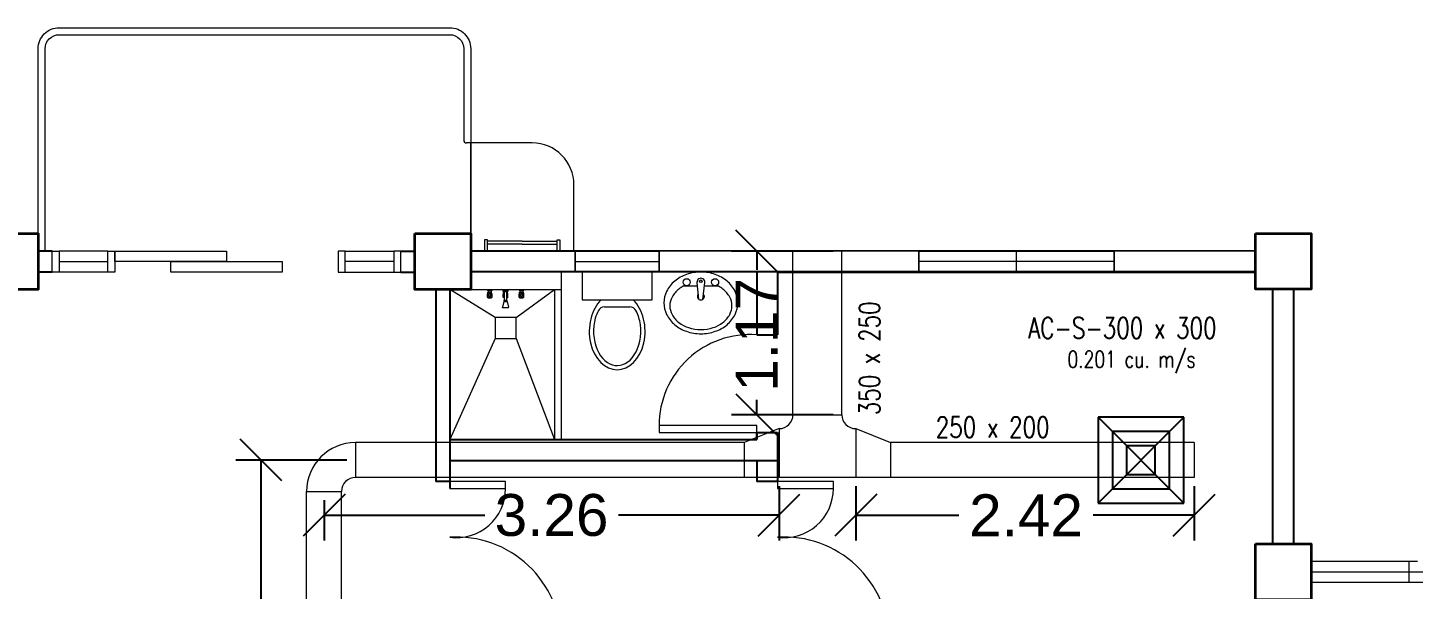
# Model space of a CAD drawing. Header units: millimetres. Extents: x 3 to 421, y 1 to 233.
# Drawn here: x 357.13 to 367.06, y 149.12 to 153.14 of the extents above; entities that cross this region are included whole.
import ezdxf

# ---------------------------------------------------------------- set-up
doc = ezdxf.new("R2010")
doc.units = ezdxf.units.MM
doc.header["$MEASUREMENT"] = 0
doc.layers.add('ahu line', color=150, linetype='Continuous', lineweight=20)
for name, color, linetype in [('diffuser', 7, 'Continuous'), ('ducting label', 7, 'Continuous'), ('Legends', 7, 'Continuous')]:
    doc.layers.add(name, color=color, linetype=linetype)
doc.styles.add('Arch-Dim', font='simplex.shx', dxfattribs={"width": 0.75})
doc.styles.get("Standard").update_dxf_attribs({"font": 'arial.ttf'})
doc.dimstyles.new('Copy of dimension', dxfattribs={"dimtxt": 0.3, "dimasz": 0.3, "dimexe": 0.18, "dimexo": 0.0625, "dimgap": 0.09, "dimtad": 0, "dimzin": 0, "dimdsep": 46, "dimtxsty": 'Standard', "dimblk": 'OBLIQUE', "dimcen": 0.09, "dimclrd": 256, "dimclre": 256, "dimclrt": 256, "dimadec": 0, "dimazin": 0, "dimtfac": 1, "dimtofl": 0, "dimtmove": 0, "dimatfit": 3, "dimldrblk": 'OBLIQUE', "dimfxl": 1, "dimtolj": 1, "dimtzin": 0, "dimarcsym": 0})

# ---------------------------------------------------------------- blocks, each defined once
blk = doc.blocks.new('AC-S-12')
at = {"layer": 'diffuser', "color": 30}
for p, q in [((-0.15, 0.15), (0.15, -0.15)), ((0.15, 0.15), (-0.15, -0.15)), ((-0.15, 0.15), (-0.15, -0.15)), ((0.15, 0.15), (-0.15, 0.15)), ((0.15, -0.15), (0.15, 0.15)), ((-0.1, 0.1), (-0.1, -0.1)), ((0.1, 0.1), (-0.1, 0.1)), ((0.1, -0.1), (0.1, 0.1)), ((-0.05, 0.05), (-0.05, -0.05)), ((0.05, 0.05), (-0.05, 0.05)), ((0.05, -0.05), (0.05, 0.05)), ((-0.05, -0.05), (0.05, -0.05)), ((-0.1, -0.1), (0.1, -0.1)), ((-0.15, -0.15), (0.15, -0.15))]:
    blk.add_line(p, q, dxfattribs=at)
for points in [[(-0.3582, 0.3582, 0, 0.0447, 0), (-0.2951, 0.295, 0, 0, 0), (-0.15, 0.15, 0, 0, 0)], [(0.3582, 0.3582, 0, 0.0447, 0), (0.2951, 0.295, 0, 0, 0), (0.15, 0.15, 0, 0, 0)], [(-0.3582, -0.3582, 0, 0.0447, 0), (-0.2951, -0.295, 0, 0, 0), (-0.15, -0.15, 0, 0, 0)], [(0.3582, -0.3582, 0, 0.0447, 0), (0.2951, -0.295, 0, 0, 0), (0.15, -0.15, 0, 0, 0)]]:
    blk.add_lwpolyline(points, format="xyseb", dxfattribs=at)
blk = doc.blocks.new('fcu')
at = {"layer": 'diffuser', "xscale": 2.052644456280903, "yscale": 2.052644456280903, "zscale": 2.052644456280903}
blk.add_blockref('AC-S-12', (0, 0), dxfattribs=at)
blk = doc.blocks.new('_Oblique')
at = {"color": 0, "linetype": 'ByBlock', "lineweight": -2}
blk.add_line((-0.5, -0.5), (0.5, 0.5), dxfattribs=at)
blk = doc.blocks.new('*D63')
at = {"layer": 'Defpoints', "color": 0, "transparency": 16777216}
for p in [(362.9684, 151.5413), (362.3582, 150.3692), (362.9684, 150.3692)]:
    blk.add_point(p, dxfattribs=at)
at = {"layer": 'diffuser', "lineweight": -2, "transparency": 16777216}
for p, q in [((362.9059, 151.5413), (362.1782, 151.5413)), ((362.3582, 151.5413), (362.3582, 151.4066)), ((362.3582, 150.3692), (362.3582, 150.4755)), ((362.9059, 150.3692), (362.1782, 150.3692))]:
    blk.add_line(p, q, dxfattribs=at)
at = {"layer": 'diffuser', "lineweight": -2, "transparency": 16777216, "xscale": 0.3, "yscale": 0.3, "zscale": 0.3}
for p, rotation in [((362.3582, 151.5413), 90), ((362.3582, 150.3692), 270)]:
    blk.add_blockref('_Oblique', p, dxfattribs=dict(at, rotation=rotation))
at = {"layer": 'diffuser', "transparency": 16777216, "insert": (362.3582, 150.941), "char_height": 0.3, "attachment_point": 5, "rotation": 90}
blk.add_mtext('\\A1;1.17', dxfattribs=at)
blk = doc.blocks.new('*D64')
at = {"layer": 'Defpoints', "color": 0, "transparency": 16777216}
for p in [(363.0684, 149.9192), (365.4932, 149.9192), (365.4932, 149.6488)]:
    blk.add_point(p, dxfattribs=at)
at = {"layer": 'diffuser', "lineweight": -2, "transparency": 16777216}
for p, q in [((363.0684, 149.8567), (363.0684, 149.4688)), ((365.4932, 149.8567), (365.4932, 149.4688)), ((363.0684, 149.6488), (363.8079, 149.6488)), ((365.4932, 149.6488), (364.7692, 149.6488))]:
    blk.add_line(p, q, dxfattribs=at)
at = {"layer": 'diffuser', "lineweight": -2, "transparency": 16777216, "xscale": 0.3, "yscale": 0.3, "zscale": 0.3, "rotation": 180}
blk.add_blockref('_Oblique', (363.0684, 149.6488), dxfattribs=at)
at = {"layer": 'diffuser', "lineweight": -2, "transparency": 16777216, "xscale": 0.3, "yscale": 0.3, "zscale": 0.3}
blk.add_blockref('_Oblique', (365.4932, 149.6488), dxfattribs=at)
at = {"layer": 'diffuser', "transparency": 16777216, "insert": (364.2886, 149.6488), "char_height": 0.3, "attachment_point": 5}
blk.add_mtext('\\A1;2.42', dxfattribs=at)
blk = doc.blocks.new('*D65')
at = {"layer": 'Defpoints', "color": 0, "transparency": 16777216}
for p in [(362.5184, 149.9192), (359.2575, 149.8192), (359.2575, 149.6488)]:
    blk.add_point(p, dxfattribs=at)
at = {"layer": 'diffuser', "lineweight": -2, "transparency": 16777216}
for p, q in [((362.5184, 149.8567), (362.5184, 149.4688)), ((359.2575, 149.7567), (359.2575, 149.4688)), ((359.2575, 149.6488), (360.4085, 149.6488)), ((362.5184, 149.6488), (361.3674, 149.6488))]:
    blk.add_line(p, q, dxfattribs=at)
at = {"layer": 'diffuser', "lineweight": -2, "transparency": 16777216, "xscale": 0.3, "yscale": 0.3, "zscale": 0.3, "rotation": 180}
blk.add_blockref('_Oblique', (359.2575, 149.6488), dxfattribs=at)
at = {"layer": 'diffuser', "lineweight": -2, "transparency": 16777216, "xscale": 0.3, "yscale": 0.3, "zscale": 0.3}
blk.add_blockref('_Oblique', (362.5184, 149.6488), dxfattribs=at)
at = {"layer": 'diffuser', "transparency": 16777216, "insert": (360.8879, 149.6488), "char_height": 0.3, "attachment_point": 5}
blk.add_mtext('\\A1;3.26', dxfattribs=at)
blk = doc.blocks.new('*D66')
at = {"layer": 'Defpoints', "color": 0, "transparency": 16777216}
for p in [(359.4825, 150.0442), (358.8053, 112.0381), (359.4825, 112.0381)]:
    blk.add_point(p, dxfattribs=at)
at = {"layer": 'diffuser', "lineweight": -2, "transparency": 16777216}
for p, q in [((359.42, 150.0442), (358.6253, 150.0442)), ((358.8053, 150.0442), (358.8053, 131.6045)), ((358.8053, 112.0381), (358.8053, 130.4703)), ((359.42, 112.0381), (358.6253, 112.0381))]:
    blk.add_line(p, q, dxfattribs=at)
at = {"layer": 'diffuser', "lineweight": -2, "transparency": 16777216, "xscale": 0.3, "yscale": 0.3, "zscale": 0.3}
for p, rotation in [((358.8053, 150.0442), 90), ((358.8053, 112.0381), 270)]:
    blk.add_blockref('_Oblique', p, dxfattribs=dict(at, rotation=rotation))
at = {"layer": 'diffuser', "transparency": 16777216, "insert": (358.8053, 131.0374), "char_height": 0.3, "attachment_point": 5, "rotation": 90}
blk.add_mtext('\\A1;38.01', dxfattribs=at)

msp = doc.modelspace()

# ---------------------------------------------------------------- linework, layer by layer
at = {"color": 8, "linetype": 'ByBlock', "lineweight": 9}
for p, q in [((360.7482, 152.316), (360.2782, 152.316)), ((361.0482, 151.5411), (361.0482, 152.016)), ((360.4282, 151.6211), (360.4082, 151.6211)), ((360.4082, 151.6211), (360.4082, 151.5411)), ((360.4282, 151.5411), (360.4282, 151.6211)), ((360.6782, 151.6111), (360.4282, 151.6111)), ((360.6782, 151.5911), (360.4282, 151.5911)), ((360.6782, 151.6111), (360.9282, 151.6111)), ((360.6782, 151.5911), (360.9282, 151.5911)), ((360.9282, 151.5412), (360.9282, 151.6212)), ((360.9282, 151.6212), (360.9482, 151.6212)), ((360.9482, 151.6212), (360.9482, 151.5411)), ((360.3082, 151.5411), (361.0582, 151.5412)), ((360.9482, 151.5411), (361.0482, 151.5411)), ((361.0582, 151.5412), (361.0582, 151.3919)), ((361.0582, 151.4666), (361.6582, 151.4666)), ((361.6582, 151.3919), (361.6582, 151.5413)), ((364.9207, 151.5417), (363.5207, 151.5417)), ((363.5207, 151.5417), (363.5207, 151.391)), ((364.9207, 151.4664), (363.5207, 151.4662)), ((364.2207, 151.391), (364.2207, 151.5417)), ((364.9207, 151.391), (364.9207, 151.5417)), ((361.0582, 151.3919), (361.6582, 151.3919)), ((364.2207, 151.391), (364.9207, 151.391)), ((360.3082, 151.266), (360.9582, 151.266)), ((367.0957, 149.3169), (366.3332, 149.3169)), ((366.3332, 149.3169), (366.3332, 149.3169)), ((367.0332, 149.3169), (367.0332, 149.1669)), ((367.7332, 149.2419), (366.3332, 149.2419)), ((371.9332, 149.1669), (366.3332, 149.1669))]:
    msp.add_line(p, q, dxfattribs=at)
at = {"color": 8, "linetype": 'ByBlock', "lineweight": 25}
for p, q in [((357.3082, 151.541), (357.2082, 151.541)), ((359.8082, 151.541), (359.9082, 151.541)), ((365.9332, 151.5418), (360.3082, 151.5411)), ((357.3082, 151.391), (357.2082, 151.391)), ((359.8082, 151.391), (359.9082, 151.391)), ((365.9332, 151.3919), (360.3082, 151.3919)), ((362.5082, 151.391), (365.9332, 151.391)), ((360.0582, 151.266), (360.0582, 149.8915)), ((360.1582, 151.266), (360.1582, 149.841)), ((366.0582, 149.444), (366.0582, 151.2681)), ((366.2082, 149.444), (366.2082, 151.2681)), ((360.1582, 149.8915), (360.0582, 149.8915))]:
    msp.add_line(p, q, dxfattribs=at)
at = {"color": 8, "linetype": 'ByBlock', "lineweight": 13}
for p, q in [((357.7082, 151.541), (357.3582, 151.541)), ((357.3582, 151.466), (357.7082, 151.466)), ((359.4082, 151.541), (359.7582, 151.541)), ((359.7582, 151.466), (359.4082, 151.466)), ((357.7082, 151.391), (357.3582, 151.391)), ((359.4082, 151.391), (359.7582, 151.391))]:
    msp.add_line(p, q, dxfattribs=at)
at = {"color": 8, "lineweight": 9}
for p, q in [((361.1082, 151.391), (361.1082, 151.191)), ((361.6082, 151.391), (361.1082, 151.391)), ((361.6082, 151.191), (361.6082, 151.391)), ((360.4275, 151.2661), (360.4616, 151.266)), ((360.4275, 151.2653), (360.4275, 151.2661)), ((360.4275, 151.2653), (360.4616, 151.2653)), ((360.4275, 151.2653), (360.4309, 151.2585)), ((360.4309, 151.2585), (360.4582, 151.2585)), ((360.4332, 151.2585), (360.4332, 151.2467)), ((360.4559, 151.2585), (360.4559, 151.2467)), ((360.4616, 151.2653), (360.4582, 151.2585)), ((360.4616, 151.2653), (360.4616, 151.266)), ((360.5408, 151.2603), (360.5292, 151.266)), ((360.5292, 151.266), (360.5872, 151.266)), ((360.5756, 151.2603), (360.5408, 151.2603)), ((360.5408, 151.2506), (360.5408, 151.2603)), ((360.5408, 151.2603), (360.5756, 151.2603)), ((360.5872, 151.266), (360.5756, 151.2603)), ((360.5756, 151.2603), (360.5756, 151.2506)), ((360.6548, 151.2653), (360.6548, 151.266)), ((360.6548, 151.266), (360.6889, 151.266)), ((360.6548, 151.2653), (360.6582, 151.2585)), ((360.6548, 151.2653), (360.6889, 151.2653)), ((360.6582, 151.2585), (360.6855, 151.2584)), ((360.6605, 151.2585), (360.6605, 151.2467)), ((360.6832, 151.2585), (360.6832, 151.2467)), ((360.6889, 151.2653), (360.6855, 151.2584)), ((360.6889, 151.2653), (360.6889, 151.266)), ((361.9437, 151.1932), (361.9304, 151.315)), ((361.9727, 151.1932), (361.986, 151.315)), ((360.4279, 151.2327), (360.4301, 151.2368)), ((360.4279, 151.2108), (360.4279, 151.2327)), ((360.4279, 151.2108), (360.4612, 151.2107)), ((360.4315, 151.2089), (360.4279, 151.2108)), ((360.4305, 151.2445), (360.4313, 151.2467)), ((360.4305, 151.2445), (360.4586, 151.2445)), ((360.4305, 151.2386), (360.4305, 151.2445)), ((360.4313, 151.2467), (360.4578, 151.2467)), ((360.4313, 151.2327), (360.4387, 151.2327)), ((360.4315, 151.2196), (360.4315, 151.2317)), ((360.4315, 151.2089), (360.4576, 151.2089)), ((360.4315, 151.2073), (360.4315, 151.2089)), ((360.4315, 151.2073), (360.4576, 151.2073)), ((360.4385, 151.2195), (360.4385, 151.2316)), ((360.4578, 151.2327), (360.4504, 151.2327)), ((360.4506, 151.2195), (360.4506, 151.2316)), ((360.4576, 151.2196), (360.4576, 151.2317)), ((360.4576, 151.2089), (360.4612, 151.2107)), ((360.4576, 151.2073), (360.4576, 151.2089)), ((360.4586, 151.2445), (360.4578, 151.2467)), ((360.4586, 151.2386), (360.4586, 151.2445)), ((360.4612, 151.2327), (360.459, 151.2368)), ((360.4612, 151.2107), (360.4612, 151.2327)), ((360.5459, 151.1807), (360.5373, 151.1387)), ((360.5756, 151.2506), (360.5408, 151.2506)), ((360.5415, 151.2327), (360.5437, 151.2368)), ((360.5415, 151.2107), (360.5415, 151.2327)), ((360.5415, 151.2107), (360.5506, 151.2107)), ((360.5451, 151.2088), (360.5415, 151.2107)), ((360.5442, 151.2444), (360.5449, 151.2467)), ((360.5442, 151.2444), (360.5506, 151.2444)), ((360.5442, 151.2386), (360.5442, 151.2444)), ((360.5449, 151.2467), (360.5506, 151.2467)), ((360.545, 151.2327), (360.5506, 151.2327)), ((360.5451, 151.2196), (360.5451, 151.2317)), ((360.5451, 151.2088), (360.5506, 151.2088)), ((360.5451, 151.2073), (360.5451, 151.2088)), ((360.5451, 151.2073), (360.5506, 151.2073)), ((360.5459, 151.1882), (360.5459, 151.1807)), ((360.5705, 151.1882), (360.5459, 151.1882)), ((360.5459, 151.1807), (360.5705, 151.1807)), ((360.5459, 151.1807), (360.5705, 151.1807)), ((360.5468, 151.2506), (360.5468, 151.2467)), ((360.5506, 151.1882), (360.5506, 151.2506)), ((360.5506, 151.2506), (360.5658, 151.2506)), ((360.5658, 151.2506), (360.5658, 151.1882)), ((360.5658, 151.2467), (360.5714, 151.2467)), ((360.5658, 151.2444), (360.5722, 151.2444)), ((360.5714, 151.2327), (360.5658, 151.2327)), ((360.5658, 151.2107), (360.5749, 151.2107)), ((360.5658, 151.2088), (360.5713, 151.2088)), ((360.5658, 151.2073), (360.5713, 151.2073)), ((360.5696, 151.2506), (360.5696, 151.2467)), ((360.5705, 151.1807), (360.5705, 151.1882)), ((360.5705, 151.1807), (360.579, 151.1387)), ((360.5713, 151.2196), (360.5713, 151.2317)), ((360.5713, 151.2088), (360.5749, 151.2107)), ((360.5713, 151.2073), (360.5713, 151.2088)), ((360.5722, 151.2444), (360.5714, 151.2467)), ((360.5722, 151.2386), (360.5722, 151.2444)), ((360.5749, 151.2327), (360.5727, 151.2368)), ((360.5749, 151.2107), (360.5749, 151.2327)), ((360.6552, 151.2327), (360.6574, 151.2368)), ((360.6552, 151.2107), (360.6552, 151.2327)), ((360.6588, 151.2088), (360.6552, 151.2107)), ((360.6552, 151.2107), (360.6885, 151.2107)), ((360.6578, 151.2444), (360.6586, 151.2467)), ((360.6578, 151.2386), (360.6578, 151.2444)), ((360.6578, 151.2444), (360.6858, 151.2444)), ((360.6586, 151.2467), (360.6851, 151.2467)), ((360.6586, 151.2327), (360.6659, 151.2327)), ((360.6587, 151.2195), (360.6587, 151.2317)), ((360.6588, 151.2073), (360.6588, 151.2088)), ((360.6588, 151.2088), (360.6849, 151.2088)), ((360.6588, 151.2073), (360.6849, 151.2073)), ((360.6658, 151.2194), (360.6658, 151.2316)), ((360.685, 151.2327), (360.6777, 151.2327)), ((360.6779, 151.2194), (360.6779, 151.2316)), ((360.6849, 151.2195), (360.6849, 151.2317)), ((360.6849, 151.2088), (360.6885, 151.2107)), ((360.6849, 151.2073), (360.6849, 151.2088)), ((360.6858, 151.2444), (360.6851, 151.2467)), ((360.6858, 151.2386), (360.6858, 151.2444)), ((360.6885, 151.2327), (360.6863, 151.2368)), ((360.6885, 151.2107), (360.6885, 151.2327)), ((361.1082, 151.191), (361.6082, 151.191)), ((360.5775, 151.1342), (360.5388, 151.1342)), ((361.2676, 151.141), (361.4486, 151.141))]:
    msp.add_line(p, q, dxfattribs=at)
at = {"color": 8, "lineweight": 25, "ltscale": 0.3}
for p, q in [((362.3582, 151.391), (362.3582, 150.941)), ((362.5082, 151.391), (362.5082, 150.941)), ((360.1582, 150.191), (362.3582, 150.191)), ((362.3582, 150.241), (362.3582, 150.191)), ((362.5082, 150.241), (362.5082, 150.041)), ((360.1582, 150.041), (362.5082, 150.041))]:
    msp.add_line(p, q, dxfattribs=at)
at = {"color": 8, "linetype": 'ByBlock', "lineweight": 9, "ltscale": 0.3}
for p, q in [((360.4832, 151.066), (360.1582, 151.266)), ((360.6332, 151.066), (360.9082, 151.266)), ((360.4832, 150.916), (360.1582, 150.191)), ((360.6332, 150.916), (360.9082, 150.191))]:
    msp.add_line(p, q, dxfattribs=at)
at = {"color": 8, "linetype": 'Continuous', "lineweight": 25}
for p, q in [((362.3582, 150.941), (362.5082, 150.941)), ((362.3582, 150.191), (362.3582, 150.241)), ((362.3582, 150.241), (362.5082, 150.241)), ((362.3582, 150.041), (362.3582, 149.891)), ((362.5082, 150.041), (362.5082, 149.891)), ((362.5082, 149.891), (362.3582, 149.891))]:
    msp.add_line(p, q, dxfattribs=at)
at = {"color": 8, "linetype": 'ByBlock', "lineweight": 9}
for points in [[(357.2082, 151.541), (357.2082, 152.991, -0.414214), (357.3582, 153.141), (360.1582, 153.141, -0.414214), (360.3082, 152.991), (360.3082, 151.666), (360.3082, 152.316)], [(357.2582, 151.541), (357.2582, 152.991, -0.414214), (357.3582, 153.091), (360.1582, 153.091, -0.414214), (360.2582, 152.991), (360.2582, 152.336)]]:
    msp.add_lwpolyline(points, format="xyb", dxfattribs=at)
at = {"color": 8, "linetype": 'ByBlock', "lineweight": 35}
for points in [[(356.8082, 151.666), (357.2082, 151.666), (357.2082, 151.266), (356.8082, 151.266)], [(359.9082, 151.666), (360.3082, 151.666), (360.3082, 151.266), (359.9082, 151.266)], [(365.9332, 151.6681), (366.3332, 151.6681), (366.3332, 151.2681), (365.9332, 151.2681)], [(365.9332, 149.444), (366.3332, 149.444), (366.3332, 149.044), (365.9332, 149.044)]]:
    msp.add_lwpolyline(points, close=True, dxfattribs=at)
at = {"color": 8, "linetype": 'ByBlock', "lineweight": 13}
for points in [[(357.3582, 151.541), (357.3582, 151.391), (357.3082, 151.391), (357.3082, 151.541)], [(357.7582, 151.541), (357.7582, 151.391), (357.7082, 151.391), (357.7082, 151.541)], [(357.7582, 151.541), (358.5582, 151.541), (358.5582, 151.466), (357.7582, 151.466)], [(358.1582, 151.466), (358.9582, 151.466), (358.9582, 151.391), (358.1582, 151.391)], [(359.3582, 151.541), (359.3582, 151.391), (359.4082, 151.391), (359.4082, 151.541)], [(359.7582, 151.541), (359.7582, 151.391), (359.8082, 151.391), (359.8082, 151.541)]]:
    msp.add_lwpolyline(points, close=True, dxfattribs=at)
at = {"color": 8, "lineweight": 9}
for points in [[(361.0582, 151.5411), (361.6582, 151.5411), (361.6582, 151.3919), (361.0582, 151.3919)], [(363.5207, 151.5417), (364.9207, 151.5417), (364.9207, 151.3919), (363.5207, 151.3919)]]:
    msp.add_lwpolyline(points, close=True, dxfattribs=at)
at = {"color": 8, "linetype": 'ByBlock', "lineweight": 9, "ltscale": 0.3}
msp.add_lwpolyline([(360.9082, 151.266), (360.9082, 150.191), (360.9582, 150.191), (360.9582, 151.391), (360.9582, 151.391)], dxfattribs=at)
at = {"color": 8, "lineweight": 9}
msp.add_lwpolyline([(361.6932, 151.17, 0.11576), (361.7125, 151.0876, 0.104047), (361.7708, 151.0138, 0.090875), (361.8547, 150.9664, 0.083344), (361.9582, 150.949, 0.083344), (362.0617, 150.9664, 0.090875), (362.1456, 151.0138, 0.104047), (362.2038, 151.0876, 0.11576), (362.2232, 151.17, 0.11576), (362.2038, 151.2525, 0.104047), (362.1456, 151.3263, 0.090875), (362.0617, 151.3737, 0.083344), (361.9582, 151.391, 0.083344), (361.8547, 151.3737, 0.090875), (361.7708, 151.3263, 0.104047), (361.7125, 151.2525, 0.11576)], format="xyb", close=True, dxfattribs=at)
for points in [[(361.7357, 151.149, 0.124838), (361.7516, 151.0865, 0.105788), (361.8009, 151.0288, 0.086697), (361.8706, 150.9926, 0.076776), (361.9582, 150.979, 0.076776), (362.0458, 150.9926, 0.086697), (362.1155, 151.0288, 0.105788), (362.1648, 151.0865, 0.124838), (362.1807, 151.149, 0.124838), (362.1648, 151.2116, 0.105788), (362.1155, 151.2692, 0.040067), (362.0848, 151.289), (361.9826, 151.289, 0.040067)], [(361.9338, 151.289), (361.8316, 151.289, 0.040067), (361.8009, 151.2692, 0.105788), (361.7516, 151.2116, 0.124838), (361.7357, 151.149, 0.124838)]]:
    msp.add_lwpolyline(points, format="xyb", dxfattribs=at)
at = {"color": 8, "linetype": 'ByBlock', "lineweight": 9, "ltscale": 0.03}
msp.add_lwpolyline([(360.6332, 151.066), (360.4832, 151.066), (360.4832, 150.916), (360.6332, 150.916)], close=True, dxfattribs=at)
at = {"color": 8, "lineweight": 13, "ltscale": 0.03}
for points in [[(362.3582, 150.241), (362.3582, 150.291), (361.6582, 150.291), (361.6582, 150.241)], [(360.1582, 149.891), (360.1582, 149.841), (360.5582, 149.841), (360.5582, 149.891)], [(362.5082, 149.891), (362.5082, 149.841), (362.9082, 149.841), (362.9082, 149.891)]]:
    msp.add_lwpolyline(points, close=True, dxfattribs=at)
at = {"color": 8, "lineweight": 9}
for centre, radius in [((361.8566, 151.318), 0.0255), ((361.9582, 151.3245), 0.0095), ((362.0598, 151.318), 0.0255)]:
    msp.add_circle(centre, radius, dxfattribs=at)
at = {"color": 8, "linetype": 'ByBlock', "lineweight": 9}
for centre, radius, start, end in [((360.2782, 152.336), 0.02, 180, 270), ((360.7482, 152.016), 0.3, 0, 90)]:
    msp.add_arc(centre, radius, start, end, dxfattribs=at)
at = {"color": 8, "lineweight": 9}
for centre, radius, start, end in [((361.9582, 151.318), 0.028, 353.75449, 186.24551), ((361.9582, 151.2161), 0.025, 138.79782, 233.69319), ((361.9582, 151.2868), 0.0948, 261.20259, 278.79741), ((361.9582, 151.2161), 0.025, 251.37929, 288.62071), ((361.9582, 151.2161), 0.025, 306.30681, 41.20218), ((361.2676, 151.091), 0.05, 90, 151.84994), ((361.4486, 151.091), 0.05, 28.00836, 90)]:
    msp.add_arc(centre, radius, start, end, dxfattribs=at)
at = {"color": 8, "lineweight": 13, "ltscale": 0.03}
for centre, radius, start, end in [((362.31, 150.291), 0.6518, 85.75781, 180), ((360.2051, 149.841), 0.3531, 262.37185, 0), ((362.5551, 149.841), 0.3531, 262.37185, 0), ((360.2066, 148.741), 0.7516, 0, 93.69522), ((362.5566, 148.741), 0.7516, 0, 93.69522)]:
    msp.add_arc(centre, radius, start, end, dxfattribs=at)
at = {"color": 8, "lineweight": 9}
for centre, major_axis, ratio, start_param, end_param in [((360.4188, 151.2204), (-0.00896, 0.00896), 1, 3.15309, 3.864175), ((360.4163, 151.2257), (0.0118, 0.0118), 1, 6.018417, 6.150642), ((360.4267, 151.2386), (0.00268, 0.00268), 1, 5.003733, 5.497675), ((360.4277, 151.2317), (0.00268, 0.00268), 1, 5.497675, 6.125314), ((360.4423, 151.2316), (-0.00268, 0.00268), 1, 0.157647, 0.785286), ((360.4489, 151.2202), (-0.00738, 0.00738), 1, 0.858879, 1.643677), ((360.4494, 151.2265), (0.00887, 0.00887), 1, 1.36743, 1.728443), ((360.4445, 151.2152), (-0.00268, 0.00268), 1, 1.643677, 3.068487), ((360.4446, 151.2338), (-0.00268, 0.00268), 1, -1.367654, -0.203367), ((360.4397, 151.2265), (0.00887, 0.00887), 1, 6.125314, 6.486327), ((360.4402, 151.2202), (0.00738, 0.00738), 1, 4.639283, 5.424081), ((360.4468, 151.2316), (-0.00268, 0.00268), 1, 3.926878, 4.554518), ((360.4614, 151.2317), (0.00268, 0.00268), 1, 1.728443, 2.356082), ((360.4703, 151.2204), (0.00896, 0.00896), 1, 2.418785, 3.129871), ((360.4728, 151.2256), (-0.0118, 0.0118), 1, 0.132318, 0.264544), ((360.4624, 151.2386), (0.00268, 0.00268), 1, 2.356082, 2.850023), ((360.5325, 151.2204), (-0.00896, 0.00896), 1, 3.15309, 3.864175), ((360.5299, 151.2256), (0.0118, 0.0118), 1, 6.018417, 6.150642), ((360.5404, 151.2386), (-0.00268, 0.00268), 1, 3.432937, 3.926878), ((360.5413, 151.2317), (-0.00268, 0.00268), 1, 3.926878, 4.554518), ((360.5751, 151.2317), (-0.00268, 0.00268), 1, 0.157647, 0.785286), ((360.5839, 151.2203), (-0.00896, 0.00896), 1, 0.847989, 1.559075), ((360.5864, 151.2256), (0.0118, 0.0118), 1, 1.703115, 1.83534), ((360.576, 151.2386), (-0.00268, 0.00268), 1, 0.785286, 1.279227), ((360.6461, 151.2203), (-0.00896, 0.00896), 1, 3.15309, 3.864175), ((360.6436, 151.2256), (-0.0118, 0.0118), 1, 4.44762, 4.579846), ((360.654, 151.2386), (0.00268, 0.00268), 1, 5.003733, 5.497675), ((360.655, 151.2317), (0.00268, 0.00268), 1, 5.497675, 6.125314), ((360.6695, 151.2316), (-0.00268, 0.00268), 1, 0.157647, 0.785286), ((360.6762, 151.2202), (-0.00738, 0.00738), 1, 0.858879, 1.643677), ((360.6766, 151.2264), (0.00887, 0.00887), 1, 1.36743, 1.728443), ((360.6718, 151.2152), (-0.00268, 0.00268), 1, 1.643677, 3.068487), ((360.6718, 151.2338), (-0.00268, 0.00268), 1, -1.367654, -0.203367), ((360.667, 151.2264), (0.00887, 0.00887), 1, 6.125314, 6.486327), ((360.6675, 151.2202), (0.00738, 0.00738), 1, 4.639283, 5.424081), ((360.6741, 151.2316), (-0.00268, 0.00268), 1, 3.926878, 4.554518), ((360.6887, 151.2317), (0.00268, 0.00268), 1, 1.728443, 2.356082), ((360.6976, 151.2203), (0.00896, 0.00896), 1, 2.418785, 3.129871), ((360.7001, 151.2256), (-0.0118, 0.0118), 1, 0.132318, 0.264544), ((360.6896, 151.2386), (0.00268, 0.00268), 1, 2.356082, 2.850023), ((361.3582, 150.966), (0, 0.275), 0.727273, 0.612555, 5.670631), ((360.5755, 151.1374), (0.00268, 0.00268), 1, 4.495711, 5.865773)]:
    msp.add_ellipse(centre, major_axis=major_axis, ratio=ratio, start_param=start_param, end_param=end_param, dxfattribs=at)
at = {"color": 8, "lineweight": 9, "extrusion": (4.99074e-41, -2.88216e-41, -1)}
msp.add_ellipse((360.5408, 151.1374), major_axis=(0.00268, 0.00268), ratio=1, start_param=2.92514, end_param=4.295202, dxfattribs=at)
at = {"color": 8, "lineweight": 9}
msp.add_open_spline([(361.2235, 151.1146), (361.2147, 151.0982), (361.2073, 151.0802), (361.1804, 150.989), (361.1856, 150.9018), (361.2433, 150.7702), (361.2934, 150.7288), (361.3915, 150.7154), (361.4437, 150.7413), (361.5177, 150.8525), (361.5356, 150.9362), (361.5199, 151.05), (361.5085, 151.0849), (361.4927, 151.1145)], degree=3, knots=[0.937253, 0.937253, 0.937253, 0.937253, 1.185372, 1.185372, 2.113864, 2.113864, 3.042356, 3.042356, 3.970847, 3.970847, 4.899339, 4.899339, 5.346062, 5.346062, 5.346062, 5.346062], dxfattribs=at)
at = {"layer": 'ahu line', "linetype": 'Continuous'}
for p, q in [((362.6184, 150.3692), (362.6184, 151.5412)), ((362.9684, 150.3692), (362.9684, 151.5413)), ((362.6184, 150.3692), (362.9684, 150.3692)), ((362.5184, 150.2692), (362.2684, 150.1692)), ((362.5184, 150.2692), (362.5184, 149.9192)), ((363.0684, 150.2692), (363.0684, 149.9192)), ((363.0684, 150.2692), (363.3184, 150.1692)), ((363.0684, 150.2692), (363.0684, 150.2692)), ((359.4825, 150.1692), (359.4825, 149.9192)), ((362.2684, 150.1692), (359.4825, 150.1692)), ((362.2684, 150.1692), (362.2684, 149.9192)), ((365.4932, 150.1692), (363.3184, 150.1692)), ((363.3184, 150.1692), (363.3184, 149.9192)), ((365.4932, 150.1692), (365.4932, 149.9192)), ((365.4932, 149.9192), (359.4825, 149.9192)), ((359.1325, 112.2631), (359.1325, 149.8192)), ((359.1325, 149.8192), (359.3825, 149.8192)), ((359.3825, 112.2631), (359.3825, 149.8192))]:
    msp.add_line(p, q, dxfattribs=at)
for centre, radius, start, end in [((362.5184, 150.3692), 0.1, 270, 0), ((363.0684, 150.3692), 0.1, 180, 270), ((359.4825, 149.8192), 0.35, 90, 180), ((359.4825, 149.8192), 0.1, 90, 180)]:
    msp.add_arc(centre, radius, start, end, dxfattribs=at)

# ---------------------------------------------------------------- block references
at = {"layer": 'Legends', "linetype": 'Continuous', "lineweight": 25}
msp.add_blockref('fcu', (365.1126, 150.0442), dxfattribs=at)

# ---------------------------------------------------------------- texts
at = {"layer": 'ducting label', "color": 3, "linetype": 'Continuous', "lineweight": 25, "insert": (363.0919, 150.3656), "char_height": 0.15, "attachment_point": 1, "rotation": 90, "style": 'Arch-Dim'}
msp.add_mtext_dynamic_manual_height_columns('\\A1;350 x 250', width=1.195152, gutter_width=1.011, heights=[0], dxfattribs=at)
at = {"layer": 'ducting label', "color": 3, "linetype": 'Continuous', "lineweight": 25, "attachment_point": 1, "style": 'Arch-Dim'}
for s, width, insert, char_height in [('\\A1;AC-S-300 x 300', 1.719001, (364.3042, 151.0657), 0.15), ('\\A1;0.201 cu. m/s', 1.719001, (364.586, 150.8262), 0.12), ('\\A1;250 x 200', 1.195152, (363.6423, 150.3548), 0.15)]:
    msp.add_mtext_dynamic_manual_height_columns(s, width=width, gutter_width=1.011, heights=[0], dxfattribs=dict(at, insert=insert, char_height=char_height))

# ---------------------------------------------------------------- dimensions: what is measured, and where the dimension line sits
at = {"layer": 'diffuser'}
for base, p1, p2, picture, middle in [((362.3582, 150.3692), (362.9684, 151.5413), (362.9684, 150.3692), '*D63', (362.3582, 150.941)), ((358.8053, 112.0381), (359.4825, 150.0442), (359.4825, 112.0381), '*D66', (358.8053, 131.0374))]:
    dim = msp.add_linear_dim(base=base, p1=p1, p2=p2, angle=90, dimstyle='Copy of dimension', dxfattribs=at)
    dim.commit()
    dim.dimension.update_dxf_attribs({"geometry": picture, "text_midpoint": middle, "dimtype": 160})
dim = msp.add_linear_dim(base=(359.2575, 149.6488), p1=(362.5184, 149.9192), p2=(359.2575, 149.8192), dimstyle='Copy of dimension', dxfattribs=at)
dim.commit()
dim.dimension.update_dxf_attribs({"geometry": '*D65', "text_midpoint": (360.8879, 149.6488)})
dim = msp.add_linear_dim(base=(365.4932, 149.6488), p1=(363.0684, 149.9192), p2=(365.4932, 149.9192), dimstyle='Copy of dimension', dxfattribs=at)
dim.commit()
dim.dimension.update_dxf_attribs({"geometry": '*D64', "text_midpoint": (364.2886, 149.6488), "dimtype": 160})

doc.saveas('drawing.dxf')
